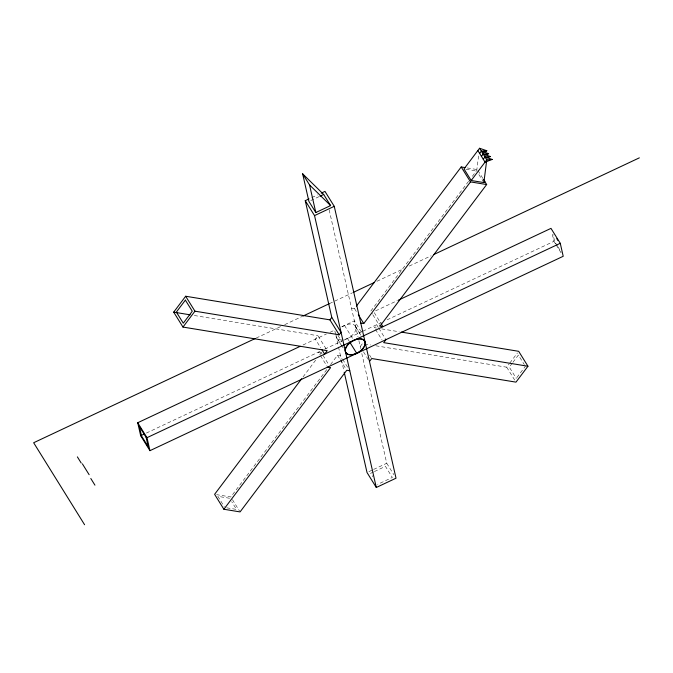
<?xml version="1.0" encoding="UTF-8"?>
<svg xmlns="http://www.w3.org/2000/svg" width="673" height="673" viewBox="0 0 673 673"><rect width="100%" height="100%" fill="white"/><g stroke="black" fill="none" stroke-linecap="round" stroke-linejoin="round"><path stroke-width="0.5" stroke-dasharray="3.37 2.52" d="M476.669 170.992L478.646 155.497M326.136 348.925L317.95 335.751L315.359 339.192L320.819 347.975M303.001 376.981L315.629 360.215M320.054 354.343L321.315 352.669L322.401 354.427M351.491 308.125L354.494 308.613L355.756 306.938M326.758 369.57L230.789 496.977L216.63 494.655M330.552 364.539L337.493 355.319L340.504 355.815L342.136 358.448M468.551 181.34L370.68 311.263L372.32 313.904M472.337 176.318L476.122 171.287M360.215 346.536L362.444 343.583L363.529 345.342M375.837 345.779L506.702 367.197L509.217 363.849M509.848 363.016L517.411 352.98M512.321 363.117L509.301 367.138L516.267 378.361M512.927 362.318L518.378 355.083L524.275 364.573M516.872 377.553L525.352 366.297M311.826 197.576L317.463 194.926M310.758 200.546L319.069 196.642M256.152 338.09L280.877 326.464M284.679 324.672L301.79 316.621M329.366 303.649L352.189 292.915M376.914 281.289L402.589 269.208M409.243 266.079L431.107 255.79M303.01 345.005L326.388 334.001M330.064 332.277L334.666 330.115M341.834 326.741L354.377 320.836L361.477 332.26M375.584 310.867L397.39 300.612M146.377 433.05L320.146 351.314M324.739 349.152L342.986 340.572M343.886 340.143L361.931 331.663M362.848 331.225L381.372 322.51M387.068 319.835L553.929 241.346L552.34 234.355M368.897 471.655L372.657 469.889M373.591 469.451L386.739 463.268L361.611 352.677M373.465 471.992L370.697 473.296L372.817 476.703M374.39 471.563L385.452 466.355L392.342 477.451L377.587 484.383M467.272 167.956L477.384 169.604M465.952 169.243L475.693 170.833M376.476 328.029L374.415 327.692L376.636 324.739L378.276 327.381M381.625 328.878L399.139 331.739M194.304 315.511L317.95 335.751M364.505 343.92L370.688 344.938M321.315 352.669L318.304 352.181L319.944 354.814M229.586 498.256L217.85 496.338L224.26 506.651M226.751 507.829L236.526 509.427L231.714 501.696M557.412 245.981L554.703 241.615L553.122 234.667M557.951 246.848L561.206 252.089M553.929 241.346L555.57 243.988M556.117 244.863L561.03 252.77M477.931 170.488L482.844 178.395M478.882 174.559L483.315 181.685M506.702 367.197L514.887 380.38M374.23 312.634L380.783 323.175M372.867 314.779L379.959 326.203M378.815 328.256L385.368 338.797M375.5 329.45L382.054 339.991M354.494 308.613L356.682 312.129M355.134 325.808L361.081 335.373M355.857 327.33L360.72 335.154M369.536 355.008L371.176 357.641M363.496 351.811L368.955 360.593M344.526 325.48L353.704 340.252M347.47 338.46L349.094 341.068M337.939 335.381L341.758 341.531M343.154 347.907L336.138 336.609L338.275 346.031M336.853 338.124L342.254 346.822M342.683 359.323L347.596 367.231M337.493 355.319L339.68 358.835M340.227 359.71L346.225 369.376M322.947 355.302L328.954 364.968M320.491 355.689L327.044 366.238M386.739 463.268L393.831 474.684M232.429 499.61L239.521 511.034M329.156 209.825L357.994 336.761M358.886 340.673L360.686 348.589M334.876 331.04L335.718 334.75M338.502 347.007L341.203 358.886M341.43 359.904L343.987 371.168M342.019 326.893A11.037 6.419 -31.9 0 1 355.967 328.214A11.037 6.419 -31.9 0 1 342.347 339.907M341.556 339.949A11.037 6.419 -31.9 0 1 336.088 334.767"/><path stroke-width="1.01" d="M483.862 182.576L486.764 159.846L479.571 148.262L464.008 168.923L471.201 180.507L483.862 182.576L484.88 181.23M321.904 349.733L324.638 354.133L327.229 350.683L182.972 327.07L173.693 312.137L185.664 296.246L329.921 319.86L339.2 334.792L341.051 332.336L331.772 317.395L305.256 200.672L309.008 198.905M182.972 327.07L194.943 311.178L339.2 334.792M329.921 319.86L331.772 317.395M301.74 378.655L214.603 494.327L223.882 509.259L240.068 511.909L346.772 370.251L349.783 370.747M356.387 306.106L461.207 166.963L465.253 167.619M479.647 153.444L481.372 151.164L486.798 150.752L479.571 148.262M481.447 156.338L483.164 154.058L488.598 153.646L481.372 151.164M483.248 159.232L484.964 156.952L490.398 156.54L483.164 154.058M471.201 180.507L486.764 159.846L492.199 159.434L484.964 156.952M223.882 509.259L330.594 367.609L327.583 367.113M360.77 323.057L363.773 323.553L470.486 181.895L486.663 184.545L379.959 326.203L382.962 326.691L381.33 324.058M369.494 361.468L371.723 358.524L515.981 382.138L527.952 366.238L518.673 351.306L401.201 332.075M385.915 339.68L383.694 342.633L527.952 366.238M321.214 193.159L324.975 191.393L334.254 206.333L396.018 478.2L376.3 487.479L367.021 472.539L344.223 372.194M319.995 196.205L323.688 194.463L330.594 205.585L315.814 212.533L308.907 201.42L302.64 173.827L323.688 194.463M376.3 487.479L314.535 215.604L334.254 206.333M255.202 338.536L33.65 442.741L84.588 524.738M302.741 316.175L329.366 303.649M353.14 292.469L374.062 282.626M433.967 254.453L639.35 157.844M398.34 300.166L550.985 228.366L560.264 243.298L563.208 256.287L149.953 450.666L140.674 435.734L137.721 422.745L300.158 346.343M140.674 435.734L144.476 433.942M149.953 450.666L147 437.677L560.264 243.298M483.222 152.098L486.798 150.752L483.778 151.215M485.023 154.992L488.598 153.646L486.613 153.604M486.823 157.886L490.398 156.54L488.405 156.498M492.199 159.434L485.048 162.126L477.847 150.55M173.693 312.137L190.181 314.838M302.64 173.827L309.546 184.94L330.594 205.585M556.781 238.671L557.867 240.412M483.391 179.27L486.663 184.545M461.207 166.963L470.486 181.895M305.256 200.672L314.535 215.604M358.322 314.771L363.773 323.553M363.42 339.503L365.035 342.111A11.037 6.419 -31.9 0 1 351.525 354.688A11.037 6.419 -31.9 0 1 348.967 343.44A11.037 6.419 -31.9 0 1 365.035 342.111M349.632 341.934L356.656 353.241M185.664 296.246L194.943 311.178M137.721 422.745L147 437.677M82.392 463.857L89.139 474.701M77.378 456.883L81.223 463.074M90.796 478.486L94.943 485.166M309.546 184.94L315.814 212.533M185.369 300.124L176.368 312.079L183.275 323.191L192.276 311.237L185.369 300.124M146.125 437.374L139.387 426.531L141.549 436.037L148.287 446.88L146.125 437.374M351.626 354.848A11.037 6.419 -31.9 0 0 365.136 342.263A11.037 6.419 -31.9 0 0 349.068 343.6A11.037 6.419 -31.9 0 0 351.626 354.848"/></g></svg>
